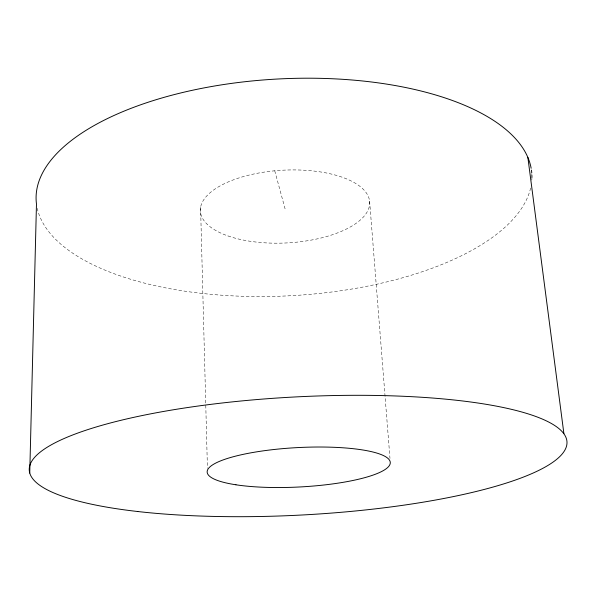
<?xml version="1.0" encoding="UTF-8"?>
<svg xmlns="http://www.w3.org/2000/svg" width="595" height="595" viewBox="0 0 595 595"><rect width="100%" height="100%" fill="white"/><g stroke="black" fill="none" stroke-linecap="round" stroke-linejoin="round"><path stroke-width="0.45" stroke-dasharray="2.98 2.23" d="M274.734 170.795L285.146 209.076M369.614 201.259L389.978 458.41M200.582 207.343L207.432 468.347M531.915 177.377A248.197 108.55 -3 0 1 531.811 180.092M530.614 188.042A248.197 108.55 -3 0 1 283.257 296.079A248.197 108.55 -3 0 1 37.247 208.376M531.818 173.747A248.197 108.55 -3 0 1 531.9 175.562M227.989 235.947A84.788 36.421 -3 0 0 367.755 210.779A84.788 36.421 -3 0 0 259.301 172.914A84.788 36.421 -3 0 0 227.989 235.947"/><path stroke-width="0.89" d="M29.75 473.04L36.474 203.966A248.197 108.55 -3 0 1 267.304 79.663A248.197 108.55 -3 0 1 531.149 168.273M527.862 157.415L563.896 433.636M531.9 175.562A248.197 108.55 -3 0 1 531.915 177.377M531.439 170.096A248.197 108.55 -3 0 1 531.752 172.833M235.955 484.791A91.69 19.717 -3 0 0 387.858 467.335A91.69 19.717 -3 0 0 272.406 449.686A91.69 19.717 -3 0 0 235.955 484.791M137.757 511.522A269.252 59.128 -3 0 0 565.25 449.411A269.252 59.128 -3 0 0 191.426 406.98A269.252 59.128 -3 0 0 137.757 511.522"/></g></svg>
